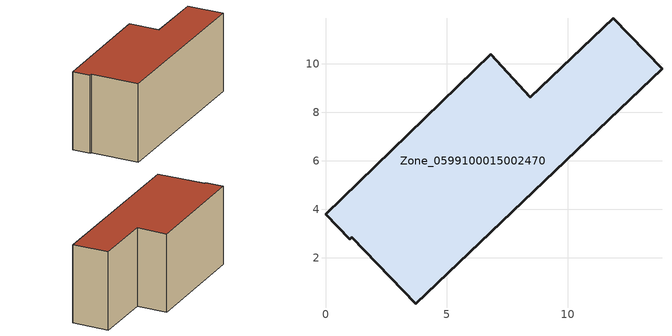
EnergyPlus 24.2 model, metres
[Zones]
Zone_0599100015002470
 floor ground (C_G): 0,3.8 6.82,10.39 8.46,8.61 11.88,11.87 13.88,9.79 3.73,0.11 1.09,2.85 0.99,2.76 z0.81
 wall outside (C_F): 1.09,2.85 3.73,0.11 13.88,9.79 11.88,11.87 8.46,8.61 6.82,10.39 0,3.8 0.99,2.76 1.09,2.85 z0.81:7.06
 roof outside (C_R): 6.82,10.39 0,3.8 0.99,2.76 1.09,2.85 3.73,0.11 13.88,9.79 11.88,11.87 8.46,8.61 z7.06
[BUILDING]
Pand.0599100015002470: North Axis=0; Terrain=City; Loads Convergence Tolerance Value=0.04; Temperature Convergence Tolerance Value=0.4; Solar Distribution=FullExterior; Maximum Number of Warmup Days=25; Minimum Number of Warmup Days=1
[Site:Location]
Rotterdam.The.Hague.AP_ZH_NLD Design_Conditions: Latitude=51.96; Longitude=4.45; Time Zone=1; Elevation=-4.5
[SITE:GROUNDTEMPERATURE:BUILDINGSURFACE]
18, 18, 18, 18, 18, 18, 18, 18, 18, 18, 18, 18
[MATERIAL] Thermal Absorptance=0.9; Solar Absorptance=0.7; Visible Absorptance=0.7
Name | Roughness | Thickness | Conductivity | Density | Specific Heat
G.TI.1975-1991 | MediumSmooth | 0.15 | 0.288461 | 540 | 1210
F.TI.1975-1991 | Rough | 0.3 | 0.230769 | 1920 | 840
R.TI.1975-1991 | MediumRough | 0.2 | 0.153846 | 1500 | 1000
[CONSTRUCTION]
C_G: G.TI.1975-1991
C_F: F.TI.1975-1991
C_R: R.TI.1975-1991
[ZONE]
Zone_0599100015002470: Type=1; Multiplier=1; Ceiling Height=Autocalculate; Volume=Autocalculate; Floor Area=autocalculate; Part of Total Floor Area=Yes
[ZONEINFILTRATION:DESIGNFLOWRATE]
Infil_Zone_0599100015002470: Zone or ZoneList or Space or SpaceList=Zone_0599100015002470; Schedule=AlwaysOn; Design Flow Rate Calculation Method=Flow/Area; Flow Rate per Floor Area=0.003; Constant Term Coefficient=1; Temperature Term Coefficient=0; Velocity Term Coefficient=0; Velocity Squared Term Coefficient=0
[HVACTEMPLATE:ZONE:IDEALLOADSAIRSYSTEM]
Zone_0599100015002470: Maximum Heating Supply Air Temperature=50; Minimum Cooling Supply Air Temperature=13; Maximum Heating Supply Air Humidity Ratio=0.0156; Minimum Cooling Supply Air Humidity Ratio=0.0077; Heating Limit=NoLimit; Cooling Limit=NoLimit; Dehumidification Control Type=ConstantSensibleHeatRatio; Cooling Sensible Heat Ratio=0.7; Dehumidification Setpoint=60; Humidification Control Type=None; Humidification Setpoint=30; Outdoor Air Method=None; Outdoor Air Flow Rate per Person=0.00944; Outdoor Air Flow Rate per Zone Floor Area=0; Outdoor Air Flow Rate per Zone=0; Demand Controlled Ventilation Type=None; Outdoor Air Economizer Type=NoEconomizer; Heat Recovery Type=None; Sensible Heat Recovery Effectiveness=0.7; Latent Heat Recovery Effectiveness=0.65
[ZONECONTROL:THERMOSTAT]
ThermostatControl_Zone_0599100015002470: Zone or ZoneList=Zone_0599100015002470; Control Type Schedule=DualSetpointControlType; Control 1=Thermostat_Zone_0599100015002470; Temperature Difference Between Cutout And Setpoint=0
[THERMOSTATSETPOINT:DUALSETPOINT]
Thermostat_Zone_0599100015002470: Heating Setpoint Temperature Schedule=HeatingSetpoint_Zone_0599100015002470; Cooling Setpoint Temperature Schedule=CoolingSetpoint_Zone_0599100015002470
[SCHEDULE:COMPACT]
HeatingSetpoint_Zone_0599100015002470: Through: 12/31, For: AllDays, Until: 24:00, 21
CoolingSetpoint_Zone_0599100015002470: Through: 12/31, For: AllDays, Until: 24:00, 24
DualSetpointControlType: Through: 12/31, For: AllDays, Until: 24:00, 4
AlwaysOn: Through: 12/31, For: AllDays, Until: 24:00, 1
